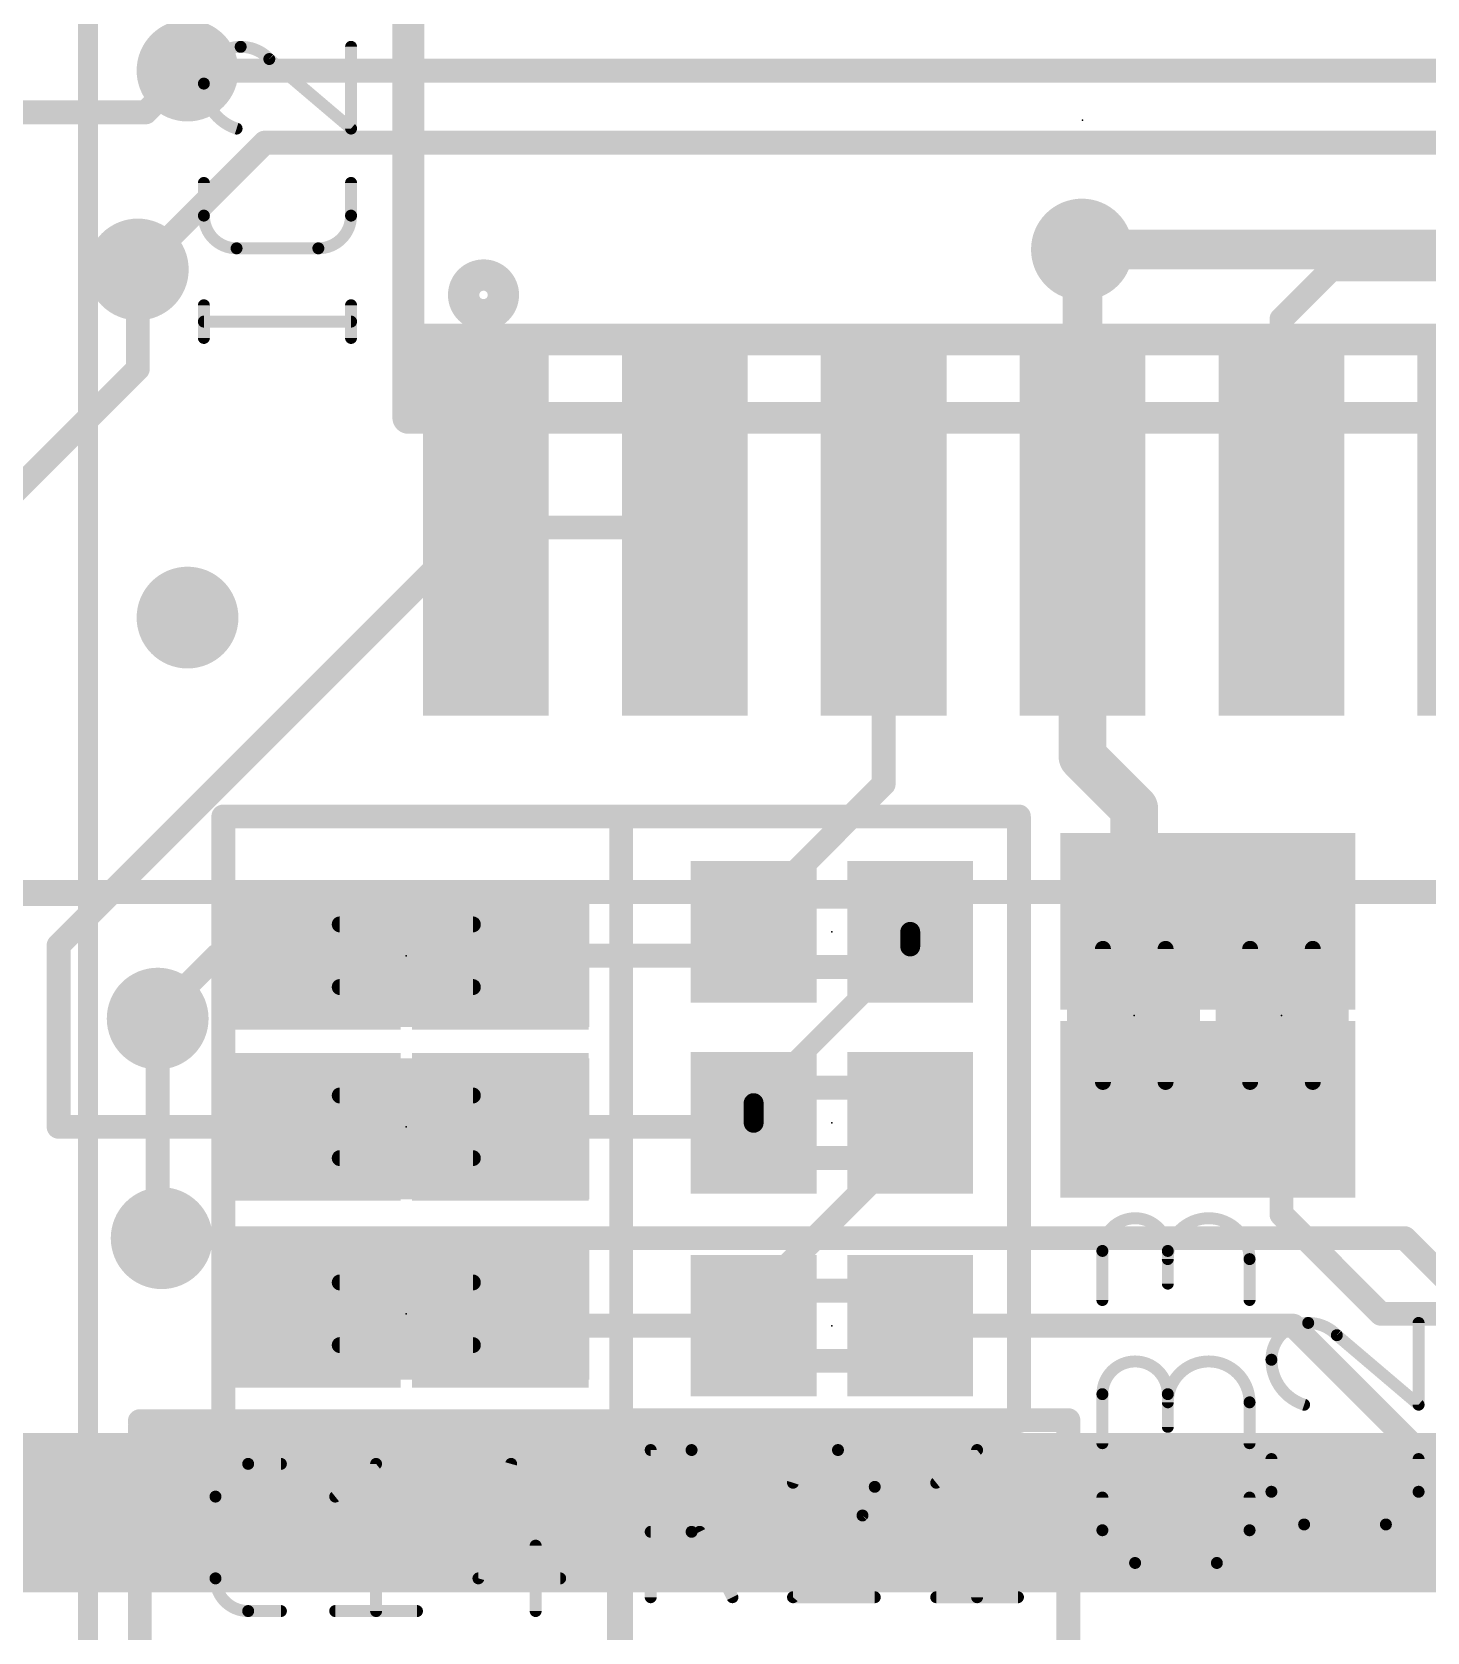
# Model space of a CAD drawing. Extents: x -2.3 to 95.2, y -2.6 to 57.4.
# Drawn here: x 18.69 to 27.6, y 5.59 to 15.8 of the extents above; entities that cross this region are included whole.
import ezdxf

# ---------------------------------------------------------------- set-up
doc = ezdxf.new("R2010")
doc.units = 0
for name, color, linetype in [('1', 12, 'CONTINUOUS'), ('16', 132, 'CONTINUOUS'), ('18', 110, 'CONTINUOUS'), ('21', 253, 'CONTINUOUS'), ('23', 53, 'CONTINUOUS'), ('25', 253, 'CONTINUOUS'), ('29', 253, 'CONTINUOUS'), ('51', 253, 'CONTINUOUS')]:
    doc.layers.add(name, color=color, linetype=linetype)

# ---------------------------------------------------------------- blocks, each defined once
blk = doc.blocks.new('RECT')
blk.add_solid([(-0.5, -0.5), (0.5, -0.5), (-0.5, 0.5), (0.5, 0.5)])
blk = doc.blocks.new('ROUNDV')
at = {"const_width": 0.5}
blk.add_lwpolyline([(0, -0.25, 1), (0, 0.25, 1), (0, -0.25)], format="xyb", dxfattribs=at)

msp = doc.modelspace()

# ---------------------------------------------------------------- linework, layer by layer
at = {"layer": '1'}
for points, const_width in [([(19.685, 15.5575), (32.8141, 15.5575)], 0.1524), ([(20.1775, 15.0975), (19.3675, 14.2875)], 0.1524), ([(33.2891, 15.0975), (20.1775, 15.0975)], 0.1524), ([(25.3961, 14.4148), (25.4, 14.4109)], 0.254), ([(25.4, 14.4109), (25.4, 12.64)], 0.254), ([(26.9875, 14.2875), (26.67, 13.97)], 0.1524), ([(33.5118, 14.2875), (26.9875, 14.2875)], 0.1524), ([(26.67, 13.97), (26.67, 12.64)], 0.1524), ([(25.4, 12.64), (25.4, 11.176)], 0.3048), ([(19.1897, 10.2997), (21.56, 12.67)], 0.1524), ([(21.56, 12.67), (21.59, 12.64)], 0.1524), ([(21.59, 12.64), (22.86, 12.64)], 0.1524), ([(24.13, 12.64), (24.13, 11.0016)], 0.1524), ([(25.4, 11.176), (25.7302, 10.8458)], 0.3048), ([(24.13, 11.0016), (23.2998, 10.1714)], 0.1524), ([(25.7302, 10.8458), (25.7302, 10.125)], 0.3048), ([(15.3035, 10.2997), (19.1897, 10.2997)], 0.1524), ([(18.8618, 9.9718), (19.1897, 10.2997)], 0.1524), ([(23.2998, 10.1714), (23.2998, 10.0584)], 0.1524), ([(25.7302, 10.125), (26.67, 10.125)], 0.3048), ([(23.2998, 10.0584), (23.1474, 9.906)], 0.1524), ([(24.2998, 9.965), (24.2998, 10.0584)], 0.127), ([(18.8618, 9.9718), (18.8618, 8.8138)], 0.1524), ([(24.2998, 9.965), (23.2998, 8.965)], 0.127), ([(19.8724, 9.906), (19.4945, 9.5281)], 0.1524), ([(20.482, 9.906), (19.8724, 9.906)], 0.1524), ([(23.1474, 9.906), (21.682, 9.906)], 0.1524), ([(19.4945, 9.5044), (19.4945, 9.5281)], 0.1524), ([(23.2998, 8.8392), (23.2998, 8.965)], 0.127), ([(26.67, 8.925), (25.7302, 8.925)], 0.1524), ([(26.67, 8.925), (26.67, 8.255)], 0.1524), ([(26.67, 8.925), (26.705, 8.89)], 0.1524), ([(18.8618, 8.8138), (20.482, 8.8138)], 0.1524), ([(23.2744, 8.8138), (21.682, 8.8138)], 0.1524), ([(23.2998, 8.8392), (23.2744, 8.8138)], 0.1524), ([(24.2998, 8.8392), (24.2998, 8.7122)], 0.1524), ([(24.2998, 8.7122), (23.2998, 7.7122)], 0.1524), ([(26.67, 8.255), (27.305, 7.62)], 0.1524), ([(19.9994, 8.1026), (19.5199, 8.1026)], 0.1524), ([(20.482, 7.62), (19.9994, 8.1026)], 0.1524), ([(23.2998, 7.5438), (23.2998, 7.7122)], 0.1524), ([(21.682, 7.62), (21.7582, 7.5438)], 0.1524), ([(27.94, 7.62), (27.305, 7.62)], 0.1524), ([(23.2998, 7.5438), (21.7582, 7.5438)], 0.1524), ([(26.7462, 7.5438), (24.2998, 7.5438)], 0.1524), ([(27.94, 6.35), (26.7462, 7.5438)], 0.1524)]:
    msp.add_lwpolyline(points, dxfattribs=dict(at, const_width=const_width))
for points, const_width in [([(19.685, 15.5956, 1), (19.685, 15.5194)], 0.0762), ([(20.1775, 15.1356, 1), (20.1775, 15.0594)], 0.0762), ([(20.2044, 15.0706, 1), (20.1506, 15.1244)], 0.0762), ([(25.441, 14.4597, 1), (25.3512, 14.3699)], 0.127), ([(25.4635, 14.4109, 1), (25.3365, 14.4109)], 0.127), ([(25.3551, 14.366, 1), (25.4449, 14.4558)], 0.127), ([(19.3406, 14.3144, 1), (19.3944, 14.2606)], 0.0762), ([(26.9875, 14.3256, 1), (26.9875, 14.2494)], 0.0762), ([(27.0144, 14.2606, 1), (26.9606, 14.3144)], 0.0762), ([(26.7081, 13.97, 1), (26.6319, 13.97)], 0.0762), ([(26.6431, 13.9969, 1), (26.6969, 13.9431)], 0.0762), ([(25.4762, 12.64, 1), (25.3238, 12.64)], 0.1524), ([(21.5869, 12.6969, 1), (21.5331, 12.6431)], 0.0762), ([(21.5869, 12.6431, 1), (21.5331, 12.6969)], 0.0762), ([(21.59, 12.6781, 1), (21.59, 12.6019)], 0.0762), ([(21.5631, 12.6131, 1), (21.6169, 12.6669)], 0.0762), ([(22.86, 12.6019, 1), (22.86, 12.6781)], 0.0762), ([(24.1681, 12.64, 1), (24.0919, 12.64)], 0.0762), ([(25.3365, 12.64, 1), (25.4635, 12.64)], 0.127), ([(26.6319, 12.64, 1), (26.7081, 12.64)], 0.0762), ([(25.4539, 11.2299, 1), (25.3461, 11.1221)], 0.1524), ([(25.3238, 11.176, 1), (25.4762, 11.176)], 0.1524), ([(24.0919, 11.0016, 1), (24.1681, 11.0016)], 0.0762), ([(24.1569, 10.9747, 1), (24.1031, 11.0285)], 0.0762), ([(25.8064, 10.8458, 1), (25.654, 10.8458)], 0.1524), ([(25.6763, 10.7919, 1), (25.7841, 10.8997)], 0.1524), ([(19.1628, 10.3266, 1), (19.2166, 10.2728)], 0.0762), ([(19.2166, 10.2728, 1), (19.1628, 10.3266)], 0.0762), ([(19.1897, 10.2616, 1), (19.1897, 10.3378)], 0.0762), ([(23.3379, 10.1714, 1), (23.2617, 10.1714)], 0.0762), ([(23.2729, 10.1983, 1), (23.3267, 10.1445)], 0.0762), ([(25.7302, 10.2012, 1), (25.7302, 10.0488)], 0.1524), ([(26.67, 10.0488, 1), (26.67, 10.2012)], 0.1524), ([(23.3267, 10.0315, 1), (23.2729, 10.0853)], 0.0762), ([(24.3316, 10.0584, 1), (24.2681, 10.0584)], 0.0635), ([(25.654, 10.125, 1), (25.8064, 10.125)], 0.1524), ([(18.8999, 9.9718, 1), (18.8237, 9.9718)], 0.0762), ([(18.8349, 9.9987, 1), (18.8887, 9.9449)], 0.0762), ([(23.2617, 10.0584, 1), (23.3379, 10.0584)], 0.0762), ([(24.3223, 9.9426, 1), (24.2773, 9.9875)], 0.0635), ([(19.8724, 9.9441, 1), (19.8724, 9.8679)], 0.0762), ([(19.8993, 9.8791, 1), (19.8455, 9.9329)], 0.0762), ([(20.482, 9.8679, 1), (20.482, 9.9441)], 0.0762), ([(21.682, 9.9441, 1), (21.682, 9.8679)], 0.0762), ([(23.1205, 9.9329, 1), (23.1743, 9.8791)], 0.0762), ([(23.1474, 9.8679, 1), (23.1474, 9.9441)], 0.0762), ([(24.2681, 9.965, 1), (24.3316, 9.965)], 0.0635), ([(19.5326, 9.5281, 1), (19.4564, 9.5281)], 0.0762), ([(19.4564, 9.5044, 1), (19.5326, 9.5044)], 0.0762), ([(19.4676, 9.555, 1), (19.5214, 9.5012)], 0.0762), ([(23.3316, 8.965, 1), (23.2681, 8.965)], 0.0635), ([(23.2773, 8.9875, 1), (23.3223, 8.9426)], 0.0635), ([(25.7302, 8.9631, 1), (25.7302, 8.8869)], 0.0762), ([(26.7081, 8.925, 1), (26.6319, 8.925)], 0.0762), ([(26.6969, 8.9519, 1), (26.6431, 8.8981)], 0.0762), ([(26.67, 8.8869, 1), (26.67, 8.9631)], 0.0762), ([(18.8618, 8.8519, 1), (18.8618, 8.7757)], 0.0762), ([(20.482, 8.7757, 1), (20.482, 8.8519)], 0.0762), ([(21.682, 8.8519, 1), (21.682, 8.7757)], 0.0762), ([(23.3267, 8.8123, 1), (23.2729, 8.8661)], 0.0762), ([(23.2744, 8.7757, 1), (23.2744, 8.8519)], 0.0762), ([(24.3379, 8.8392, 1), (24.2617, 8.8392)], 0.0762), ([(26.6781, 8.8631, 1), (26.7319, 8.9169)], 0.0762), ([(18.8237, 8.8138, 1), (18.8999, 8.8138)], 0.0762), ([(23.2475, 8.8407, 1), (23.3013, 8.7869)], 0.0762), ([(23.2681, 8.8392, 1), (23.3316, 8.8392)], 0.0635), ([(24.3267, 8.6853, 1), (24.2729, 8.7391)], 0.0762), ([(24.2617, 8.7122, 1), (24.3379, 8.7122)], 0.0762), ([(26.6319, 8.255, 1), (26.7081, 8.255)], 0.0762), ([(26.6969, 8.2819, 1), (26.6431, 8.2281)], 0.0762), ([(19.5199, 8.1407, 1), (19.5199, 8.0645)], 0.0762), ([(20.0263, 8.1295, 1), (19.9725, 8.0757)], 0.0762), ([(19.9994, 8.0645, 1), (19.9994, 8.1407)], 0.0762), ([(23.3379, 7.7122, 1), (23.2617, 7.7122)], 0.0762), ([(23.2729, 7.7391, 1), (23.3267, 7.6853)], 0.0762), ([(20.4551, 7.5931, 1), (20.5089, 7.6469)], 0.0762), ([(21.7089, 7.6469, 1), (21.6551, 7.5931)], 0.0762), ([(27.305, 7.6581, 1), (27.305, 7.5819)], 0.0762), ([(27.2781, 7.5931, 1), (27.3319, 7.6469)], 0.0762), ([(21.7582, 7.5819, 1), (21.7582, 7.5057)], 0.0762), ([(21.7313, 7.5169, 1), (21.7851, 7.5707)], 0.0762), ([(23.2617, 7.5438, 1), (23.3379, 7.5438)], 0.0762), ([(23.2998, 7.5057, 1), (23.2998, 7.5819)], 0.0762), ([(24.2998, 7.5819, 1), (24.2998, 7.5057)], 0.0762), ([(26.7731, 7.5707, 1), (26.7193, 7.5169)], 0.0762), ([(26.7462, 7.5057, 1), (26.7462, 7.5819)], 0.0762)]:
    msp.add_lwpolyline(points, format="xyb", dxfattribs=dict(at, const_width=const_width))
at = {"layer": '16'}
for points, const_width in [([(19.685, 15.5575), (19.4183, 15.2908)], 0.1524), ([(19.4183, 15.2908), (12.7762, 15.2908)], 0.1524), ([(25.3961, 14.4148), (29.5961, 14.4148)], 0.254), ([(19.3675, 13.6525), (19.3675, 14.2875)], 0.1524), ([(18.415, 12.7), (19.3675, 13.6525)], 0.1524), ([(12.3698, 10.3124), (29.3624, 10.3124)], 0.1524), ([(19.4945, 9.5044), (19.4945, 8.128)], 0.1524), ([(19.5199, 8.1026), (19.4945, 8.128)], 0.1524), ([(19.5199, 8.1026), (27.4574, 8.1026)], 0.1524), ([(27.4574, 8.1026), (27.94, 7.62)], 0.1524), ([(11.684, 6.35), (29.3116, 6.35)], 1.016)]:
    msp.add_lwpolyline(points, dxfattribs=dict(at, const_width=const_width))
for points, const_width in [([(19.7119, 15.5306, 1), (19.6581, 15.5844)], 0.0762), ([(19.3914, 15.3177, 1), (19.4452, 15.2639)], 0.0762), ([(19.4183, 15.2527, 1), (19.4183, 15.3289)], 0.0762), ([(25.3961, 14.4783, 1), (25.3961, 14.3513)], 0.127), ([(19.4056, 14.2875, 1), (19.3294, 14.2875)], 0.0762), ([(19.3294, 13.6525, 1), (19.4056, 13.6525)], 0.0762), ([(19.3944, 13.6256, 1), (19.3406, 13.6794)], 0.0762), ([(19.5326, 9.5044, 1), (19.4564, 9.5044)], 0.0762), ([(19.5214, 8.1549, 1), (19.4676, 8.1011)], 0.0762), ([(19.5199, 8.1407, 1), (19.5199, 8.0645)], 0.0762), ([(27.4843, 8.1295, 1), (27.4305, 8.0757)], 0.0762), ([(27.4574, 8.0645, 1), (27.4574, 8.1407)], 0.0762), ([(19.4564, 8.128, 1), (19.5326, 8.128)], 0.0762), ([(19.493, 8.0757, 1), (19.5468, 8.1295)], 0.0762)]:
    msp.add_lwpolyline(points, format="xyb", dxfattribs=dict(at, const_width=const_width))
at = {"layer": '21'}
for points, const_width in [([(19.05, 50.8), (19.05, 3.81)], 0.127), ([(21.095, 13.84), (21.095, 17.14)], 0.2032), ([(21.095, 13.34), (21.095, 13.84)], 0.2032)]:
    msp.add_lwpolyline(points, dxfattribs=dict(at, const_width=const_width))
at = {"layer": '21', "const_width": 0.1016}
for points in [[(21.1458, 13.84, 1), (21.0442, 13.84)], [(21.0442, 13.84, 1), (21.1458, 13.84)], [(21.0442, 13.34, 1), (21.1458, 13.34)]]:
    msp.add_lwpolyline(points, format="xyb", dxfattribs=at)
at = {"layer": '23'}
for p in [(25.4, 15.24), (23.7998, 10.0584), (21.082, 9.906), (25.7302, 9.525), (26.67, 9.525), (21.082, 8.8138), (23.7998, 8.8392), (21.082, 7.62), (23.7998, 7.5438)]:
    msp.add_point(p, dxfattribs=at)
at = {"layer": '25'}
for points, const_width in [([(20.0244, 15.7093, 0.4142), (19.7895, 15.4744)], 0.0762), ([(20.0244, 15.7284, 1), (20.0244, 15.6903)], 0.0381), ([(20.2071, 15.631, 0.2053), (20.0244, 15.7093)], 0.0762), ([(20.0244, 15.6903, 1), (20.0244, 15.7284)], 0.0381), ([(20.7483, 15.7093, 1), (20.7102, 15.7093)], 0.0381), ([(20.2195, 15.6455, 1), (20.1948, 15.6165)], 0.0381), ([(20.1933, 15.6179, 1), (20.2209, 15.6442)], 0.0381), ([(19.8085, 15.4744, 1), (19.7704, 15.4744)], 0.0381), ([(19.7704, 15.4744, 1), (19.8085, 15.4744)], 0.0381), ([(19.7895, 15.4744, 0.3252), (19.9983, 15.1872)], 0.0762), ([(19.9924, 15.1691, 1), (20.0042, 15.2053)], 0.0381), ([(20.7102, 15.1872, 1), (20.7483, 15.1872)], 0.0381), ([(20.7169, 15.1727, 1), (20.7416, 15.2017)], 0.0381), ([(19.8085, 14.8403, 1), (19.7704, 14.8403)], 0.0381), ([(20.7483, 14.8403, 1), (20.7102, 14.8403)], 0.0381), ([(19.8085, 14.6315, 1), (19.7704, 14.6315)], 0.0381), ([(19.7704, 14.6315, 1), (19.8085, 14.6315)], 0.0381), ([(19.7895, 14.6315, 0.4142), (19.9983, 14.4227)], 0.0762), ([(20.5204, 14.4227, 0.4142), (20.7293, 14.6315)], 0.0762), ([(20.7483, 14.6315, 1), (20.7102, 14.6315)], 0.0381), ([(20.7102, 14.6315, 1), (20.7483, 14.6315)], 0.0381), ([(19.9983, 14.4417, 1), (19.9983, 14.4036)], 0.0381), ([(19.9983, 14.4036, 1), (19.9983, 14.4417)], 0.0381), ([(20.5204, 14.4417, 1), (20.5204, 14.4036)], 0.0381), ([(20.5204, 14.4036, 1), (20.5204, 14.4417)], 0.0381), ([(21.575, 14.025, 1), (21.575, 14.225, 1), (21.575, 14.025)], 0.254), ([(19.8085, 14.0592, 1), (19.7704, 14.0592)], 0.0381), ([(20.7483, 14.0592, 1), (20.7102, 14.0592)], 0.0381), ([(19.7895, 13.9738, 1), (19.7895, 13.9357)], 0.0381), ([(20.7293, 13.9357, 1), (20.7293, 13.9738)], 0.0381), ([(19.7704, 13.8503, 1), (19.8085, 13.8503)], 0.0381), ([(20.7102, 13.8503, 1), (20.7483, 13.8503)], 0.0381), ([(19.9517, 10.795, 1), (19.8755, 10.795)], 0.0762), ([(19.9136, 10.8331, 1), (19.9136, 10.7569)], 0.0762), ([(22.4536, 10.8331, 1), (22.4536, 10.7569)], 0.0762), ([(22.4917, 10.795, 1), (22.4155, 10.795)], 0.0762), ([(22.4536, 10.7569, 1), (22.4536, 10.8331)], 0.0762), ([(25.0317, 10.795, 1), (24.9555, 10.795)], 0.0762), ([(24.9936, 10.7569, 1), (24.9936, 10.8331)], 0.0762), ([(25.9444, 8.0212, 1), (25.5267, 8.0212)], 0.0762), ([(26.4665, 7.969, 1), (25.9444, 7.969)], 0.0762), ([(25.5457, 8.0212, 1), (25.5076, 8.0212)], 0.0381), ([(25.5076, 8.0212, 1), (25.5457, 8.0212)], 0.0381), ([(25.9634, 8.0212, 1), (25.9253, 8.0212)], 0.0381), ([(25.9253, 8.0212, 1), (25.9634, 8.0212)], 0.0381), ([(25.9253, 7.969, 1), (25.9634, 7.969)], 0.0381), ([(26.4855, 7.969, 1), (26.4474, 7.969)], 0.0381), ([(26.4474, 7.969, 1), (26.4855, 7.969)], 0.0381), ([(25.9253, 7.8123, 1), (25.9634, 7.8123)], 0.0381), ([(25.5076, 7.7079, 1), (25.5457, 7.7079)], 0.0381), ([(26.4474, 7.7079, 1), (26.4855, 7.7079)], 0.0381), ([(26.841, 7.5615, 0.4142), (26.606, 7.3265)], 0.0762), ([(26.8409, 7.5805, 1), (26.841, 7.5424)], 0.0381), ([(27.0237, 7.4831, 0.2053), (26.841, 7.5615)], 0.0762), ([(26.841, 7.5424, 1), (26.841, 7.5805)], 0.0381), ([(27.5648, 7.5615, 1), (27.5267, 7.5615)], 0.0381), ([(27.036, 7.4977, 1), (27.0114, 7.4686)], 0.0381), ([(27.0099, 7.47, 1), (27.0375, 7.4963)], 0.0381), ([(26.606, 7.3265, 0.3252), (26.8148, 7.0394)], 0.0762), ([(26.625, 7.3265, 1), (26.587, 7.3265)], 0.0381), ([(25.9444, 7.1068, 1), (25.5267, 7.1068)], 0.0762), ([(26.4665, 7.0546, 1), (25.9444, 7.0546)], 0.0762), ([(26.587, 7.3265, 1), (26.6251, 7.3265)], 0.0381), ([(25.5457, 7.1068, 1), (25.5076, 7.1068)], 0.0381), ([(25.5076, 7.1068, 1), (25.5457, 7.1068)], 0.0381), ([(25.9634, 7.1068, 1), (25.9253, 7.1068)], 0.0381), ([(25.9253, 7.1068, 1), (25.9634, 7.1068)], 0.0381), ([(25.9253, 7.0546, 1), (25.9634, 7.0546)], 0.0381), ([(26.4855, 7.0546, 1), (26.4474, 7.0546)], 0.0381), ([(26.4474, 7.0546, 1), (26.4855, 7.0546)], 0.0381), ([(26.809, 7.0212, 1), (26.8207, 7.0575)], 0.0381), ([(27.5267, 7.0394, 1), (27.5648, 7.0394)], 0.0381), ([(27.5335, 7.0248, 1), (27.5581, 7.0539)], 0.0381), ([(19.3802, 6.9723, 1), (19.3802, 6.8961)], 0.0762), ([(19.4183, 6.8961, 1), (19.3421, 6.8961)], 0.0762), ([(19.8755, 6.9342, 1), (19.9517, 6.9342)], 0.0762), ([(19.9644, 6.9723, 1), (19.9644, 6.8961)], 0.0762), ([(22.4393, 6.9786, 1), (22.4393, 6.9024)], 0.0762), ([(22.4774, 6.9405, 1), (22.4012, 6.9405)], 0.0762), ([(22.4536, 6.9723, 1), (22.4536, 6.8961)], 0.0762), ([(22.4917, 6.9215, 1), (22.4155, 6.9215)], 0.0762), ([(22.4155, 6.9342, 1), (22.4917, 6.9342)], 0.0762), ([(22.4282, 6.8961, 1), (22.4282, 6.9723)], 0.0762), ([(22.5044, 6.8961, 1), (22.5044, 6.9723)], 0.0762), ([(24.9555, 6.9342, 1), (25.0317, 6.9342)], 0.0762), ([(24.9936, 6.8961, 1), (24.9936, 6.9723)], 0.0762), ([(25.3476, 6.9405, 1), (25.2714, 6.9405)], 0.0762), ([(25.3095, 6.9024, 1), (25.3095, 6.9786)], 0.0762), ([(25.9253, 6.8979, 1), (25.9634, 6.8979)], 0.0381), ([(22.6615, 6.75, 1), (22.6234, 6.75)], 0.0381), ([(22.6425, 6.769, 1), (22.6425, 6.7309)], 0.0381), ([(22.9035, 6.2279, 1), (22.9035, 6.75)], 0.0762), ([(22.9035, 6.769, 1), (22.9035, 6.7309)], 0.0381), ([(22.9035, 6.7309, 1), (22.9035, 6.769)], 0.0381), ([(23.8383, 6.75, 0.3252), (23.5512, 6.5411)], 0.0762), ([(24.0733, 6.515, 0.4142), (23.8383, 6.75)], 0.0762), ([(23.8383, 6.769, 1), (23.8383, 6.7309)], 0.0381), ([(23.8383, 6.7309, 1), (23.8383, 6.769)], 0.0381), ([(24.7457, 6.75, 1), (24.7076, 6.75)], 0.0381), ([(24.7385, 6.7351, 1), (24.7147, 6.7649)], 0.0381), ([(25.5076, 6.7935, 1), (25.5457, 6.7935)], 0.0381), ([(26.4474, 6.7935, 1), (26.4855, 6.7935)], 0.0381), ([(20.0724, 6.6616, 0.4142), (19.8635, 6.4528)], 0.0762), ([(20.0724, 6.6806, 1), (20.0724, 6.6425)], 0.0381), ([(20.0724, 6.6426, 1), (20.0724, 6.6806)], 0.0381), ([(20.2812, 6.6425, 1), (20.2812, 6.6806)], 0.0381), ([(20.9082, 6.6616, 1), (20.8701, 6.6616)], 0.0381), ([(20.901, 6.6467, 1), (20.8772, 6.6765)], 0.0381), ([(21.7697, 6.6564, 1), (21.733, 6.6668)], 0.0381), ([(26.6251, 6.6925, 1), (26.587, 6.6925)], 0.0381), ([(27.5648, 6.6925, 1), (27.5267, 6.6925)], 0.0381), ([(23.533, 6.547, 1), (23.5693, 6.5353)], 0.0381), ([(23.995, 6.3323, 0.2052), (24.0733, 6.515)], 0.0762), ([(24.0923, 6.515, 1), (24.0542, 6.515)], 0.0381), ([(24.4537, 6.556, 1), (24.4775, 6.5263)], 0.0381), ([(19.8826, 6.4528, 1), (19.8445, 6.4528)], 0.0381), ([(19.8445, 6.4528, 1), (19.8826, 6.4528)], 0.0381), ([(20.6162, 6.4676, 1), (20.64, 6.4379)], 0.0381), ([(24.0542, 6.515, 1), (24.0923, 6.515)], 0.0381), ([(25.5457, 6.4466, 1), (25.5076, 6.4466)], 0.0381), ([(26.4855, 6.4466, 1), (26.4474, 6.4466)], 0.0381), ([(26.625, 6.4836, 1), (26.5869, 6.4836)], 0.0381), ([(26.606, 6.4836, 0.4142), (26.8148, 6.2748)], 0.0762), ([(26.587, 6.4836, 1), (26.6251, 6.4836)], 0.0381), ([(27.337, 6.2748, 0.4142), (27.5458, 6.4836)], 0.0762), ([(27.5648, 6.4836, 1), (27.5267, 6.4836)], 0.0381), ([(27.5267, 6.4836, 1), (27.5648, 6.4836)], 0.0381), ([(23.9818, 6.3461, 1), (24.0081, 6.3185)], 0.0381), ([(24.0095, 6.32, 1), (23.9805, 6.3446)], 0.0381), ([(22.6425, 6.2469, 1), (22.6425, 6.2088)], 0.0381), ([(22.9035, 6.2469, 1), (22.9035, 6.2088)], 0.0381), ([(22.9035, 6.2088, 1), (22.9035, 6.2469)], 0.0381), ([(22.9728, 6.2364, 1), (22.9387, 6.2194)], 0.0381), ([(25.5267, 6.2378, 0.4142), (25.7355, 6.029)], 0.0762), ([(25.5457, 6.2378, 1), (25.5076, 6.2378)], 0.0381), ([(25.5076, 6.2378, 1), (25.5457, 6.2378)], 0.0381), ([(26.2576, 6.029, 0.4142), (26.4665, 6.2378)], 0.0762), ([(26.4855, 6.2378, 1), (26.4474, 6.2378)], 0.0381), ([(26.4474, 6.2378, 1), (26.4855, 6.2378)], 0.0381), ([(26.8148, 6.2938, 1), (26.8148, 6.2557)], 0.0381), ([(26.8148, 6.2557, 1), (26.8148, 6.2938)], 0.0381), ([(27.337, 6.2938, 1), (27.337, 6.2557)], 0.0381), ([(27.337, 6.2557, 1), (27.337, 6.2938)], 0.0381), ([(21.927, 6.1395, 1), (21.8889, 6.1395)], 0.0381), ([(25.7355, 6.048, 1), (25.7355, 6.0099)], 0.0381), ([(25.7355, 6.0099, 1), (25.7355, 6.048)], 0.0381), ([(26.2576, 6.048, 1), (26.2576, 6.0099)], 0.0381), ([(26.2576, 6.0099, 1), (26.2576, 6.048)], 0.0381), ([(19.8635, 5.9306, 0.4142), (20.0724, 5.7218)], 0.0762), ([(19.8826, 5.9306, 1), (19.8445, 5.9306)], 0.0381), ([(19.8445, 5.9306, 1), (19.8826, 5.9306)], 0.0381), ([(21.5425, 5.9497, 1), (21.5425, 5.9116)], 0.0381), ([(21.5242, 5.9359, 1), (21.5608, 5.9254)], 0.0381), ([(22.0646, 5.9116, 1), (22.0646, 5.9497)], 0.0381), ([(22.6234, 5.8102, 1), (22.6615, 5.8102)], 0.0381), ([(23.1476, 5.8017, 1), (23.1816, 5.8187)], 0.0381), ([(23.5512, 5.8292, 1), (23.5512, 5.7911)], 0.0381), ([(23.5367, 5.8225, 1), (23.5657, 5.7978)], 0.0381), ([(24.0733, 5.7911, 1), (24.0733, 5.8292)], 0.0381), ([(24.4656, 5.8292, 1), (24.4656, 5.7911)], 0.0381), ([(24.7076, 5.8102, 1), (24.7457, 5.8102)], 0.0381), ([(24.9877, 5.7911, 1), (24.9877, 5.8292)], 0.0381), ([(20.0724, 5.7409, 1), (20.0724, 5.7027)], 0.0381), ([(20.0724, 5.7027, 1), (20.0724, 5.7409)], 0.0381), ([(20.2812, 5.7027, 1), (20.2812, 5.7409)], 0.0381), ([(20.6281, 5.7409, 1), (20.6281, 5.7027)], 0.0381), ([(20.8701, 5.7218, 1), (20.9082, 5.7218)], 0.0381), ([(21.1502, 5.7027, 1), (21.1502, 5.7409)], 0.0381), ([(21.8889, 5.7218, 1), (21.927, 5.7218)], 0.0381)]:
    msp.add_lwpolyline(points, format="xyb", dxfattribs=dict(at, const_width=const_width))
for points, const_width in [([(20.7293, 15.1872), (20.7293, 15.7093)], 0.0762), ([(20.2071, 15.631), (20.7293, 15.1872)], 0.0762), ([(19.7895, 14.6315), (19.7895, 14.8403)], 0.0762), ([(20.7293, 14.8403), (20.7293, 14.6315)], 0.0762), ([(20.5204, 14.4227), (19.9983, 14.4227)], 0.0762), ([(19.7895, 13.8503), (19.7895, 14.0592)], 0.0762), ([(20.7293, 13.8503), (20.7293, 14.0592)], 0.0762), ([(19.7895, 13.9548), (20.7293, 13.9548)], 0.0762), ([(19.9136, 6.9342), (19.9136, 10.795)], 0.1524), ([(19.9136, 10.795), (22.4536, 10.795)], 0.1524), ([(22.4536, 10.795), (24.9936, 10.795)], 0.1524), ([(22.4536, 6.9342), (22.4536, 10.795)], 0.1524), ([(24.9936, 10.795), (24.9936, 6.9342)], 0.1524), ([(25.5267, 7.7079), (25.5267, 8.0212)], 0.0762), ([(25.9444, 8.0212), (25.9444, 7.8123)], 0.0762), ([(26.4665, 7.7079), (26.4665, 7.969)], 0.0762), ([(27.5458, 7.0394), (27.5458, 7.5615)], 0.0762), ([(27.0237, 7.4831), (27.5458, 7.0394)], 0.0762), ([(25.5267, 6.7935), (25.5267, 7.1068)], 0.0762), ([(25.9444, 7.1068), (25.9444, 6.8979)], 0.0762), ([(26.4665, 6.7935), (26.4665, 7.0546)], 0.0762), ([(22.4282, 6.9342), (19.3802, 6.9342)], 0.1524), ([(19.3802, 2.9972), (19.3802, 6.8961)], 0.1524), ([(22.5044, 6.9342), (19.9644, 6.9342)], 0.1524), ([(22.4393, 6.9405), (25.3095, 6.9405)], 0.1524), ([(22.4393, 3.1686), (22.4393, 6.9405)], 0.1524), ([(24.9936, 6.9342), (22.4536, 6.9342)], 0.1524), ([(22.4536, 2.9972), (22.4536, 6.9215)], 0.1524), ([(25.3095, 6.9405), (25.3095, 3.1686)], 0.1524), ([(22.6425, 5.8102), (22.6425, 6.75)], 0.0762), ([(22.6425, 6.75), (22.9035, 6.75)], 0.0762), ([(24.4656, 6.5411), (24.7266, 6.75)], 0.0762), ([(24.7266, 6.75), (24.7266, 5.8102)], 0.0762), ([(20.0724, 6.6616), (20.2812, 6.6616)], 0.0762), ([(20.6281, 6.4528), (20.8891, 6.6616)], 0.0762), ([(20.8891, 6.6616), (20.8891, 5.7218)], 0.0762), ([(21.7513, 6.6616), (21.5425, 5.9306)], 0.0762), ([(26.606, 6.4836), (26.606, 6.6925)], 0.0762), ([(27.5458, 6.6925), (27.5458, 6.4836)], 0.0762), ([(19.8635, 5.9306), (19.8635, 6.4528)], 0.0762), ([(25.5267, 6.2378), (25.5267, 6.4466)], 0.0762), ([(26.4665, 6.4466), (26.4665, 6.2378)], 0.0762), ([(23.995, 6.3323), (23.5512, 5.8102)], 0.0762), ([(22.9035, 6.2279), (22.6425, 6.2279)], 0.0762), ([(23.1646, 5.8102), (22.9557, 6.2279)], 0.0762), ([(27.337, 6.2748), (26.8148, 6.2748)], 0.0762), ([(21.908, 6.1395), (21.908, 5.7218)], 0.0762), ([(26.2576, 6.029), (25.7355, 6.029)], 0.0762), ([(21.5425, 5.9306), (22.0646, 5.9306)], 0.0762), ([(23.5512, 5.8102), (24.0733, 5.8102)], 0.0762), ([(24.4656, 5.8102), (24.9877, 5.8102)], 0.0762), ([(20.2812, 5.7218), (20.0724, 5.7218)], 0.0762), ([(20.6281, 5.7218), (21.1502, 5.7218)], 0.0762)]:
    msp.add_lwpolyline(points, dxfattribs=dict(at, const_width=const_width))
at = {"layer": '51'}
for points, const_width in [([(29.705, 13.84), (21.095, 13.84)], 0.2032), ([(29.705, 13.34), (21.095, 13.34)], 0.2032), ([(23.5548, 10.2824), (24.0448, 10.2824)], 0.1524), ([(20.657, 10.106), (21.507, 10.106)], 0.1016), ([(24.0448, 9.8344), (23.5548, 9.8344)], 0.1524), ([(25.5302, 9.1), (25.5302, 9.95)], 0.1016), ([(25.9302, 9.95), (25.9302, 9.1)], 0.1016), ([(26.47, 9.1), (26.47, 9.95)], 0.1016), ([(26.87, 9.95), (26.87, 9.1)], 0.1016), ([(21.507, 9.706), (20.657, 9.706)], 0.1016), ([(23.5548, 9.0632), (24.0448, 9.0632)], 0.1524), ([(20.657, 9.0138), (21.507, 9.0138)], 0.1016), ([(24.0448, 8.6152), (23.5548, 8.6152)], 0.1524), ([(21.507, 8.6138), (20.657, 8.6138)], 0.1016), ([(20.657, 7.82), (21.507, 7.82)], 0.1016), ([(23.5548, 7.7678), (24.0448, 7.7678)], 0.1524), ([(21.507, 7.42), (20.657, 7.42)], 0.1016), ([(24.0448, 7.3198), (23.5548, 7.3198)], 0.1524)]:
    msp.add_lwpolyline(points, dxfattribs=dict(at, const_width=const_width))
for points, const_width in [([(21.095, 13.8908, 1), (21.095, 13.7892)], 0.1016), ([(21.095, 13.3908, 1), (21.095, 13.2892)], 0.1016), ([(23.5548, 10.3205, 1), (23.5548, 10.2443)], 0.0762), ([(24.0448, 10.2443, 1), (24.0448, 10.3205)], 0.0762), ([(20.657, 10.1314, 1), (20.657, 10.0806)], 0.0508), ([(21.507, 10.0806, 1), (21.507, 10.1314)], 0.0508), ([(23.5548, 9.8725, 1), (23.5548, 9.7963)], 0.0762), ([(24.0448, 9.7963, 1), (24.0448, 9.8725)], 0.0762), ([(25.5556, 9.95, 1), (25.5048, 9.95)], 0.0508), ([(25.9556, 9.95, 1), (25.9048, 9.95)], 0.0508), ([(26.4954, 9.95, 1), (26.4446, 9.95)], 0.0508), ([(26.8954, 9.95, 1), (26.8446, 9.95)], 0.0508), ([(20.657, 9.7314, 1), (20.657, 9.6806)], 0.0508), ([(21.507, 9.6806, 1), (21.507, 9.7314)], 0.0508), ([(23.5548, 9.1013, 1), (23.5548, 9.0251)], 0.0762), ([(24.0448, 9.0251, 1), (24.0448, 9.1013)], 0.0762), ([(25.5048, 9.1, 1), (25.5556, 9.1)], 0.0508), ([(25.9048, 9.1, 1), (25.9556, 9.1)], 0.0508), ([(26.4446, 9.1, 1), (26.4954, 9.1)], 0.0508), ([(26.8446, 9.1, 1), (26.8954, 9.1)], 0.0508), ([(20.657, 9.0392, 1), (20.657, 8.9884)], 0.0508), ([(21.507, 8.9884, 1), (21.507, 9.0392)], 0.0508), ([(23.5548, 8.6533, 1), (23.5548, 8.5771)], 0.0762), ([(24.0448, 8.5771, 1), (24.0448, 8.6533)], 0.0762), ([(20.657, 8.6392, 1), (20.657, 8.5884)], 0.0508), ([(21.507, 8.5884, 1), (21.507, 8.6392)], 0.0508), ([(20.657, 7.8454, 1), (20.657, 7.7946)], 0.0508), ([(21.507, 7.7946, 1), (21.507, 7.8454)], 0.0508), ([(23.5548, 7.8059, 1), (23.5548, 7.7297)], 0.0762), ([(24.0448, 7.7297, 1), (24.0448, 7.8059)], 0.0762), ([(20.657, 7.4454, 1), (20.657, 7.3946)], 0.0508), ([(21.507, 7.3946, 1), (21.507, 7.4454)], 0.0508), ([(23.5548, 7.3579, 1), (23.5548, 7.2817)], 0.0762), ([(24.0448, 7.2817, 1), (24.0448, 7.3579)], 0.0762)]:
    msp.add_lwpolyline(points, format="xyb", dxfattribs=dict(at, const_width=const_width))

# ---------------------------------------------------------------- block references
at = {"layer": '1'}
for p, xscale, yscale in [((21.59, 12.64), 0.6, 2.2), ((22.86, 12.64), 0.6, 2.2), ((24.13, 12.64), 0.6, 2.2), ((25.4, 12.64), 0.6, 2.2), ((20.482, 8.8138), 0.925, 0.74), ((21.682, 8.8138), 0.925, 0.74)]:
    msp.add_blockref('RECT', p, dxfattribs=dict(at, xscale=xscale, yscale=yscale))
for p, xscale, yscale, rotation in [((26.67, 12.64), 0.6, 2.2, 180), ((25.7302, 10.125), 0.925, 0.74, 270), ((26.67, 10.125), 0.925, 0.74, 270), ((23.2998, 10.0584), 0.6, 0.7, 180), ((24.2998, 10.0584), 0.6, 0.7, 180), ((20.482, 9.906), 0.925, 0.74, 180), ((21.682, 9.906), 0.925, 0.74, 180), ((25.7302, 8.925), 0.925, 0.74, 270), ((26.67, 8.925), 0.925, 0.74, 270), ((23.2998, 8.8392), 0.6, 0.7, 180), ((24.2998, 8.8392), 0.6, 0.7, 180), ((20.482, 7.62), 0.925, 0.74, 180), ((21.682, 7.62), 0.925, 0.74, 180), ((23.2998, 7.5438), 0.6, 0.7, 180), ((24.2998, 7.5438), 0.6, 0.7, 180)]:
    msp.add_blockref('RECT', p, dxfattribs=dict(at, xscale=xscale, yscale=yscale, rotation=rotation))
at = {"layer": '18', "xscale": 0.65, "yscale": 0.65}
for p in [(19.685, 15.5575), (19.685, 15.5575), (25.3961, 14.4148), (25.3961, 14.4148), (19.3675, 14.2875), (19.3675, 14.2875), (19.685, 12.065), (19.685, 12.065), (19.4945, 9.5044), (19.4945, 9.5044), (19.5199, 8.1026), (19.5199, 8.1026)]:
    msp.add_blockref('ROUNDV', p, dxfattribs=at)
at = {"layer": '29'}
for p, xscale, yscale in [((21.59, 12.64), 0.8032, 2.4032), ((22.86, 12.64), 0.8032, 2.4032), ((24.13, 12.64), 0.8032, 2.4032), ((25.4, 12.64), 0.8032, 2.4032), ((25.725, 9.525), 0.85, 2.25), ((26.675, 9.525), 0.85, 2.25), ((21.1, 9.9), 2.3, 0.9), ((20.482, 8.8138), 1.1282, 0.9432), ((21.1, 8.8), 2.3, 0.9), ((21.682, 8.8138), 1.1282, 0.9432), ((21.1, 7.625), 2.3, 0.85)]:
    msp.add_blockref('RECT', p, dxfattribs=dict(at, xscale=xscale, yscale=yscale))
for p, xscale, yscale, rotation in [((26.67, 12.64), 0.8032, 2.4032, 180), ((27.94, 12.64), 0.8032, 2.4032, 180), ((25.7302, 10.125), 1.1282, 0.9432, 270), ((26.67, 10.125), 1.1282, 0.9432, 270), ((23.2998, 10.0584), 0.8032, 0.9032, 180), ((24.2998, 10.0584), 0.8032, 0.9032, 180), ((20.482, 9.906), 1.1282, 0.9432, 180), ((21.682, 9.906), 1.1282, 0.9432, 180), ((25.7302, 8.925), 1.1282, 0.9432, 270), ((26.67, 8.925), 1.1282, 0.9432, 270), ((23.2998, 8.8392), 0.8032, 0.9032, 180), ((24.2998, 8.8392), 0.8032, 0.9032, 180), ((20.482, 7.62), 1.1282, 0.9432, 180), ((21.682, 7.62), 1.1282, 0.9432, 180), ((23.2998, 7.5438), 0.8032, 0.9032, 180), ((24.2998, 7.5438), 0.8032, 0.9032, 180)]:
    msp.add_blockref('RECT', p, dxfattribs=dict(at, xscale=xscale, yscale=yscale, rotation=rotation))
at = {"layer": '51'}
for p, xscale, yscale in [((21.59, 12.69), 0.4902, 1.1001), ((22.86, 12.69), 0.4902, 1.1001), ((24.13, 12.69), 0.4902, 1.1001), ((25.4, 12.69), 0.4902, 1.1001), ((20.7195, 8.8138), 0.275, 0.5), ((21.4445, 8.8138), 0.275, 0.5)]:
    msp.add_blockref('RECT', p, dxfattribs=dict(at, xscale=xscale, yscale=yscale))
for p, xscale, yscale, rotation in [((26.67, 12.69), 0.4902, 1.1, 180), ((23.391, 10.0633), 0.3, 0.5999, 180), ((24.2038, 10.0633), 0.3, 0.5999, 180), ((20.7195, 9.906), 0.275, 0.5, 180), ((21.4445, 9.906), 0.275, 0.5, 180), ((25.7302, 9.8875), 0.275, 0.5, 270), ((26.67, 9.8875), 0.275, 0.5, 270), ((25.7302, 9.1625), 0.275, 0.5, 270), ((26.67, 9.1625), 0.275, 0.5, 270), ((23.391, 8.8441), 0.3, 0.5999, 180), ((24.2038, 8.8441), 0.3, 0.5999, 180), ((20.7195, 7.62), 0.275, 0.5, 180), ((21.4445, 7.62), 0.275, 0.5, 180), ((23.391, 7.5487), 0.3, 0.5999, 180), ((24.2038, 7.5487), 0.3, 0.5999, 180)]:
    msp.add_blockref('RECT', p, dxfattribs=dict(at, xscale=xscale, yscale=yscale, rotation=rotation))

doc.saveas('drawing.dxf')
